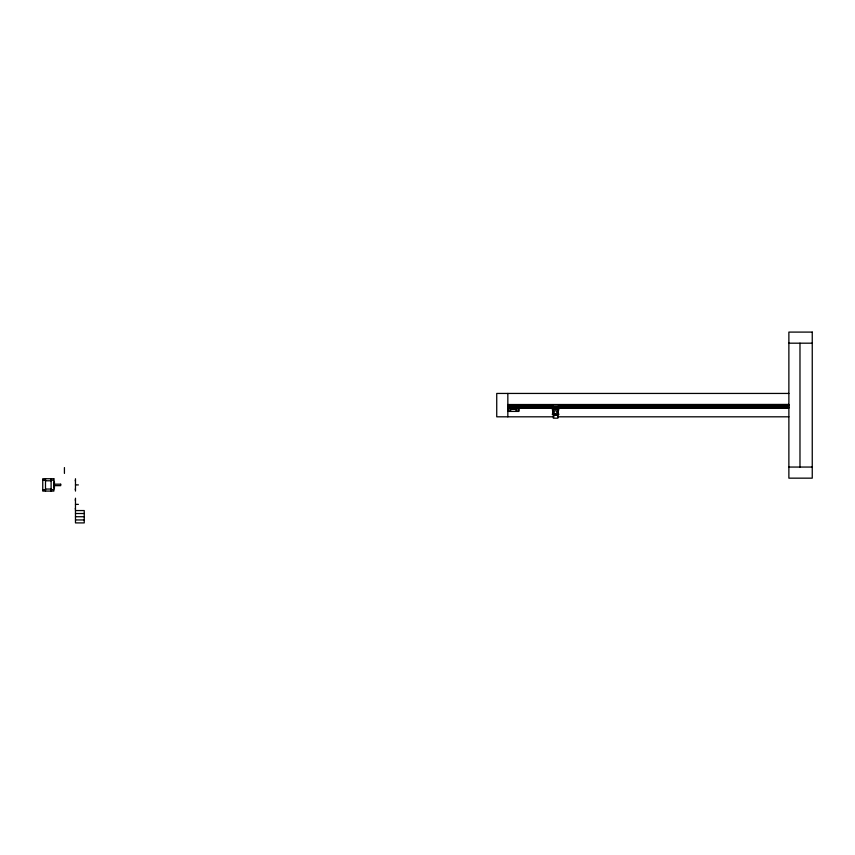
<?xml version="1.0" encoding="UTF-8"?>
<svg xmlns="http://www.w3.org/2000/svg" width="855" height="855" viewBox="0 0 855 855"><rect width="100%" height="100%" fill="white"/><g stroke="black" fill="none" stroke-linecap="round" stroke-linejoin="round"><path stroke-width="1.28" d="M553.292 414.194L553.324 409.769M788.876 343.186L812.25 343.186M788.876 393.439L496.734 393.439L496.734 416.813L554.093 416.813M507.838 404.543L788.876 404.436M507.838 404.864L553.121 404.864M558.454 404.864L788.876 404.864M507.838 405.612L553.121 405.612M558.454 405.612L788.876 405.612M507.838 406.029L788.876 406.029M507.838 407.162L788.876 407.162M507.838 407.579L788.876 407.579M507.838 408.156L788.876 408.156M553.335 408.797L557.92 408.797M510.585 409.374L516.196 409.374M552.17 409.769L553.623 409.769M559.02 409.791L557.898 409.791L557.898 414.215L559.02 414.215M507.838 409.951L510.585 409.951M516.196 409.951L518.942 409.951M507.838 411.415L518.942 411.415L518.942 407.343M552.17 414.194L553.623 414.194M553.335 415.22L557.92 415.22M558.101 416.813L788.876 416.813M788.876 467.054L812.25 467.054M42.75 480.2L45.497 480.2M51.108 480.2L53.854 480.2M45.497 480.777L51.108 480.777M53.854 484.187L60.716 484.187M75.475 484.913L78.393 484.913M53.854 485.651L60.716 485.651L60.716 484.251M45.497 489.049L51.108 489.049M42.75 489.637L45.497 489.637M51.108 489.637L53.854 489.637M75.475 504.375L78.393 504.375M75.475 510.553L84.239 510.553L84.239 522.907L75.475 522.907L75.475 498.198M75.475 513.513L84.239 513.513M75.475 516.73L84.239 516.73M75.475 519.947L84.239 519.947M799.981 343.186L799.981 467.054M557.92 407.867L557.92 418.18L553.335 418.18L553.335 407.867M556.039 407.343L556.039 408.444M555.013 407.343L555.013 408.444M534.119 407.343L534.119 408.444M525.355 407.343L525.355 408.444M519.519 407.343L519.519 408.444M516.196 407.012L516.196 411.415M510.585 407.012L510.585 411.415M507.838 393.439L507.838 416.813M75.475 478.736L75.475 491.091M75.368 480.029L75.368 481.012M75.368 488.825L75.368 489.808M75.368 499.491L75.368 500.464M75.368 508.276L75.368 509.259M64.424 467.578L64.424 473.424M54.431 481.707L54.431 488.12M51.108 478.736L51.108 491.091M45.497 478.736L45.497 491.091M812.25 332.093L788.876 332.093L788.876 478.159L812.25 478.159L812.25 332.093M53.854 478.736L42.75 478.736L42.75 491.091L53.854 491.091L53.854 478.736M554.735 413.489A1.464 1.464 0 0 0 556.926 412.228A1.464 1.464 0 0 0 554.735 410.956A1.464 1.464 0 0 0 554.735 413.489M554.008 414.75A2.918 2.918 0 0 0 558.39 412.228A2.918 2.918 0 0 0 554.008 409.695A2.918 2.918 0 0 0 554.008 414.75"/></g></svg>
